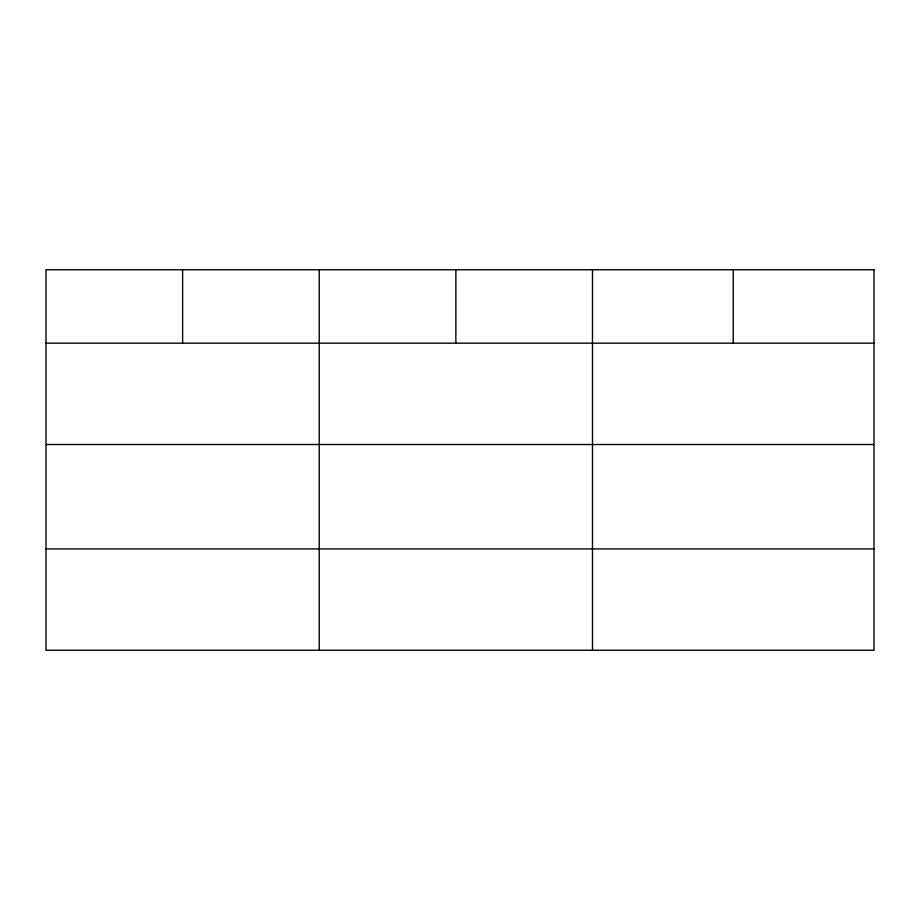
<?xml version="1.0" encoding="UTF-8"?>
<svg xmlns="http://www.w3.org/2000/svg" width="920" height="920" viewBox="0 0 920 920"><rect width="100%" height="100%" fill="white"/><g stroke="black" fill="none" stroke-linecap="round" stroke-linejoin="round"><path stroke-width="1.38" d="M46 343.171L874 343.171M46 444.509L874 444.509M46 548.918L874 548.918M733.24 269.755L733.24 343.171M592.48 269.755L592.48 650.244M455.86 269.755L455.86 343.171M319.24 269.755L319.24 650.244M182.62 269.755L182.62 343.171M874 269.755L46 269.755L46 650.244L874 650.244L874 269.755"/></g></svg>
